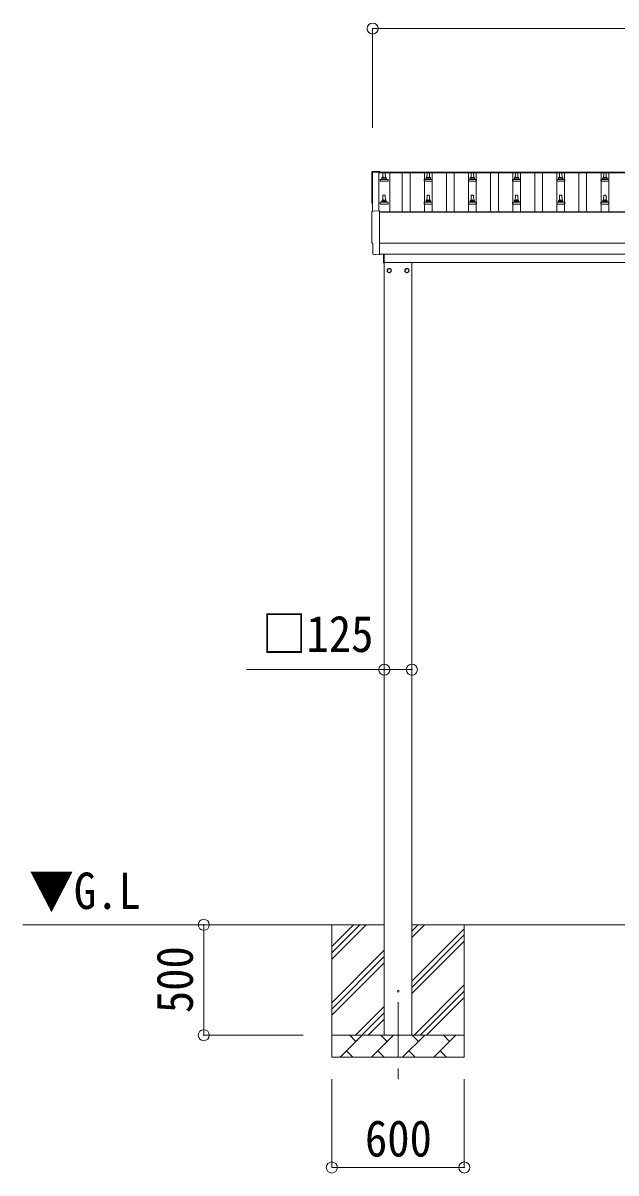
# Model space of a CAD drawing. Units: millimetres at full size, sheet at 1:50. Extents: x -14053 to 14053, y -9700 to 9700.
# Drawn here: x -8584 to -5899, y -5465 to -257 of the extents above; entities that cross this region are included whole.
import ezdxf
from ezdxf.enums import TextEntityAlignment as Align

# ---------------------------------------------------------------- set-up
doc = ezdxf.new("R2010")
doc.units = ezdxf.units.MM
doc.header["$LTSCALE"] = 50
doc.header["$PDMODE"] = 32
doc.header["$PDSIZE"] = 50
doc.linetypes.add('CHAIN1', pattern=[8, 5, -1, 1, -1])
for name, color, linetype, lineweight in [('0-1_Defpoints', 7, 'CHAIN1', 9), ('0-2_TEXT1', 4, 'Continuous', 9), ('0-3_SHAPE', 7, 'Continuous', 9), ('0-5_ELV2', 5, 'Continuous', 5), ('0-7_PARTS2', 7, 'Continuous', 9), ('0-8_TABLE1', 6, 'Continuous', 9)]:
    doc.layers.add(name, color=color, linetype=linetype, lineweight=lineweight)
doc.styles.add('ＭＳ ゴシック', font='')
doc.styles.get('ＭＳ ゴシック').set_extended_font_data('MS Gothic')

msp = doc.modelspace()

# ---------------------------------------------------------------- linework, layer by layer
at = {"layer": '0-1_Defpoints'}
msp.add_line((-6885.46, -4691.27), (-6885.46, -5040.27), dxfattribs=at)
at = {"layer": '0-2_TEXT1'}
for p, q in [((-7001.53, -929.76), (-6969.96, -928.11)), ((-7000.96, -933.13), (-6971.96, -933.13)), ((-7000.96, -1109.16), (-7000.96, -933.13)), ((-6971.96, -932.16), (-3925.96, -932.16)), ((-6971.96, -932.16), (-6971.96, -1107.65)), ((-6971.96, -935.75), (-3925.96, -935.75)), ((-6969.96, -928.11), (-6969.96, -932.16)), ((-6969.96, -1111.77), (-3927.96, -1111.77)), ((-6969.96, -1113.66), (-3927.96, -1113.66)), ((-6999.35, -1256.02), (-6999.95, -1256.02)), ((-6999.35, -1303.05), (-6999.35, -1256.02)), ((-3927.96, -1253.55), (-6969.96, -1253.55)), ((-6989.59, -1306.4), (-6996.51, -1306.04)), ((-6988.85, -1306.12), (-6988.18, -1305.49)), ((-6988.18, -1305.49), (-6969.96, -1306.4)), ((-6969.96, -1303.37), (-3927.96, -1303.37)), ((-6948.96, -1303.47), (-6948.96, -1343.77)), ((-6948.96, -1341.27), (-4052.96, -1341.27)), ((-6947.96, -4841.27), (-6947.96, -1341.27)), ((-6822.96, -1341.27), (-6822.96, -4841.27)), ((-6925.46, -1368.46), (-6933.96, -1373.37)), ((-6933.96, -1373.37), (-6933.96, -1383.18)), ((-6933.96, -1383.18), (-6925.46, -1388.09)), ((-6916.96, -1373.37), (-6925.46, -1368.46)), ((-6925.46, -1388.09), (-6916.96, -1383.18)), ((-6916.96, -1383.18), (-6916.96, -1373.37)), ((-6916.86, -1378.02), (-6916.96, -1378.02)), ((-6916.86, -1378.52), (-6916.96, -1378.52)), ((-6854.05, -1378.02), (-6853.95, -1378.02)), ((-6854.05, -1378.52), (-6853.95, -1378.52)), ((-6853.96, -1373.37), (-6845.46, -1368.46)), ((-6853.96, -1383.18), (-6853.96, -1373.37)), ((-6845.46, -1388.09), (-6853.96, -1383.18)), ((-6845.46, -1368.46), (-6836.96, -1373.37)), ((-6836.96, -1383.18), (-6845.46, -1388.09)), ((-6836.96, -1373.37), (-6836.96, -1383.18))]:
    msp.add_line(p, q, dxfattribs=at)
for points in [[(-7001.53, -1109.19), (-6969.96, -1107.54), (-6969.96, -1306.4)], [(-6948.96, -1343.77), (-6950.96, -1343.77), (-6950.96, -1303.47)]]:
    msp.add_lwpolyline(points, dxfattribs=at)
for centre, radius in [((-6925.46, -1378.27), 10), ((-6925.46, -1378.27), 8.5), ((-6845.46, -1378.27), 10), ((-6845.46, -1378.27), 8.5), ((-6885.46, -4641.27), 4.5)]:
    msp.add_circle(centre, radius, dxfattribs=at)
for centre, start, end in [((-6925.46, -1378.27), 171.25399, 188.74601), ((-6925.46, -1378.27), 111.25399, 128.74601), ((-6925.46, -1378.27), 231.25399, 248.74601), ((-6925.46, -1378.27), 51.25399, 68.74601), ((-6925.46, -1378.27), 291.25399, 308.74601), ((-6925.46, -1378.27), 1.66581, 8.74601), ((-6925.46, -1378.27), 351.25399, 358.33419), ((-6845.46, -1378.27), 171.25399, 178.33419), ((-6845.46, -1378.27), 181.66581, 188.74601), ((-6845.46, -1378.27), 111.25399, 128.74601), ((-6845.46, -1378.27), 231.25399, 248.74601), ((-6845.46, -1378.27), 51.25399, 68.74601), ((-6845.46, -1378.27), 291.25399, 308.74601), ((-6845.46, -1378.27), 351.25399, 8.74601)]:
    msp.add_arc(centre, 8.6, start, end, dxfattribs=at)
for centre, major_axis, ratio, start_param, end_param in [((-7001.37, -932.76), (-3, 0), 0.99863, 4.7647489, 6.2979817), ((-11767.23, -1003.18), (4763.38, 0), 0.99863, 6.2686928, 6.2979817), ((-6999.95, -1072.18), (-4.41, 0), 0.99863, 6.2686928, 7.6252171), ((-7001.37, -1112.19), (-3, 0), 0.99863, 4.7647489, 6.2979817), ((-11767.23, -1182.62), (4763.38, 0), 0.99863, 6.2686928, 6.2979817), ((-6999.95, -1251.62), (-4.41, 0), 0.99863, 6.2686928, 7.8539816), ((-6996.34, -1303.04), (-2.18, -2.07), 0.9974, 5.5252311, 7.0411395), ((-6989.54, -1305.4), (-0.727, -0.69), 0.9974, 0.7579542, 1.5707963)]:
    msp.add_ellipse(centre, major_axis=major_axis, ratio=ratio, start_param=start_param, end_param=end_param, dxfattribs=at)
at = {"layer": '0-3_SHAPE'}
for p, q in [((-6947.96, -4341.27), (-8584.16, -4341.27)), ((-7185.46, -4341.27), (-7185.46, -4941.27)), ((-7185.46, -4439.76), (-7086.98, -4341.27)), ((-7185.46, -4496.33), (-7030.41, -4341.27)), ((-7185.46, -4468.04), (-7058.69, -4341.27)), ((-4074.96, -4341.27), (-6822.96, -4341.27)), ((-6822.96, -4398.38), (-6765.85, -4341.27)), ((-6822.96, -4370.1), (-6794.13, -4341.27)), ((-6822.96, -4596.37), (-6585.46, -4358.87)), ((-6585.46, -4341.27), (-6585.46, -4941.27)), ((-6822.96, -4624.66), (-6585.46, -4387.16)), ((-6822.96, -4652.94), (-6585.46, -4415.44)), ((-7185.46, -4694.31), (-6947.96, -4456.81)), ((-7185.46, -4722.6), (-6947.96, -4485.1)), ((-7185.46, -4750.88), (-6947.96, -4513.38)), ((-6813.3, -4841.27), (-6585.46, -4613.43)), ((-6785.02, -4841.27), (-6585.46, -4641.72)), ((-6756.73, -4841.27), (-6585.46, -4670)), ((-7077.86, -4841.27), (-6947.96, -4711.37)), ((-7049.58, -4841.27), (-6947.96, -4739.66)), ((-7021.29, -4841.27), (-6947.96, -4767.94)), ((-7185.46, -4841.27), (-6585.46, -4841.27)), ((-7147.59, -4941.27), (-7047.59, -4841.27)), ((-7076.14, -4869.83), (-7104.7, -4841.27)), ((-7006.17, -4941.27), (-6906.17, -4841.27)), ((-6934.72, -4869.83), (-6963.28, -4841.27)), ((-6864.75, -4941.27), (-6764.75, -4841.27)), ((-6793.3, -4869.83), (-6821.85, -4841.27)), ((-6723.33, -4941.27), (-6623.33, -4841.27)), ((-6651.88, -4869.83), (-6680.43, -4841.27)), ((-6585.46, -4941.27), (-7185.46, -4941.27)), ((-7119.04, -4912.72), (-7090.48, -4941.27)), ((-6977.62, -4912.72), (-6949.06, -4941.27)), ((-6836.19, -4912.72), (-6807.64, -4941.27)), ((-6694.77, -4912.72), (-6666.22, -4941.27))]:
    msp.add_line(p, q, dxfattribs=at)
at = {"layer": '0-5_ELV2'}
for p, q in [((-6954.96, -958.68), (-6954.23, -935.16)), ((-6953.23, -934.18), (-6944.68, -934.18)), ((-6943.68, -935.16), (-6942.96, -958.68)), ((-6754.96, -958.68), (-6754.23, -935.16)), ((-6753.23, -934.18), (-6744.68, -934.18)), ((-6743.68, -935.16), (-6742.96, -958.68)), ((-6554.96, -958.68), (-6554.23, -935.16)), ((-6553.23, -934.18), (-6544.68, -934.18)), ((-6543.68, -935.16), (-6542.96, -958.68)), ((-6354.96, -958.68), (-6354.23, -935.16)), ((-6353.23, -934.18), (-6344.68, -934.18)), ((-6343.68, -935.16), (-6342.96, -958.68)), ((-6154.96, -958.68), (-6154.23, -935.16)), ((-6153.23, -934.18), (-6144.68, -934.18)), ((-6143.68, -935.16), (-6142.96, -958.68)), ((-5954.96, -958.68), (-5954.23, -935.16)), ((-5953.23, -934.18), (-5944.68, -934.18)), ((-5943.68, -935.16), (-5942.96, -958.68)), ((-6967.21, -974.18), (-6967.21, -966.47)), ((-6930.71, -974.18), (-6967.21, -974.18)), ((-6966.83, -965.68), (-6931.09, -965.68)), ((-6966.44, -965.49), (-6959.72, -963.87)), ((-6959.34, -963.68), (-6938.58, -963.68)), ((-6958.96, -962.89), (-6958.96, -958.68)), ((-6957.96, -958.68), (-6939.96, -958.68)), ((-6938.96, -962.89), (-6938.96, -958.68)), ((-6931.47, -965.49), (-6938.19, -963.87)), ((-6930.71, -974.18), (-6930.71, -966.47)), ((-6767.21, -974.18), (-6767.21, -966.47)), ((-6730.71, -974.18), (-6767.21, -974.18)), ((-6766.83, -965.68), (-6731.09, -965.68)), ((-6766.44, -965.49), (-6759.72, -963.87)), ((-6759.34, -963.68), (-6738.58, -963.68)), ((-6758.96, -962.89), (-6758.96, -958.68)), ((-6757.96, -958.68), (-6739.96, -958.68)), ((-6738.96, -962.89), (-6738.96, -958.68)), ((-6731.47, -965.49), (-6738.19, -963.87)), ((-6730.71, -974.18), (-6730.71, -966.47)), ((-6567.21, -974.18), (-6567.21, -966.47)), ((-6530.71, -974.18), (-6567.21, -974.18)), ((-6566.83, -965.68), (-6531.09, -965.68)), ((-6566.44, -965.49), (-6559.72, -963.87)), ((-6559.34, -963.68), (-6538.58, -963.68)), ((-6558.96, -962.89), (-6558.96, -958.68)), ((-6557.96, -958.68), (-6539.96, -958.68)), ((-6538.96, -962.89), (-6538.96, -958.68)), ((-6531.47, -965.49), (-6538.19, -963.87)), ((-6530.71, -974.18), (-6530.71, -966.47)), ((-6367.21, -974.18), (-6367.21, -966.47)), ((-6330.71, -974.18), (-6367.21, -974.18)), ((-6366.83, -965.68), (-6331.09, -965.68)), ((-6366.44, -965.49), (-6359.72, -963.87)), ((-6359.34, -963.68), (-6338.58, -963.68)), ((-6358.96, -962.89), (-6358.96, -958.68)), ((-6357.96, -958.68), (-6339.96, -958.68)), ((-6338.96, -962.89), (-6338.96, -958.68)), ((-6331.47, -965.49), (-6338.19, -963.87)), ((-6330.71, -974.18), (-6330.71, -966.47)), ((-6167.21, -974.18), (-6167.21, -966.47)), ((-6130.71, -974.18), (-6167.21, -974.18)), ((-6166.83, -965.68), (-6131.09, -965.68)), ((-6166.44, -965.49), (-6159.72, -963.87)), ((-6159.34, -963.68), (-6138.58, -963.68)), ((-6158.96, -962.89), (-6158.96, -958.68)), ((-6157.96, -958.68), (-6139.96, -958.68)), ((-6138.96, -962.89), (-6138.96, -958.68)), ((-6131.47, -965.49), (-6138.19, -963.87)), ((-6130.71, -974.18), (-6130.71, -966.47)), ((-5967.21, -974.18), (-5967.21, -966.47)), ((-5930.71, -974.18), (-5967.21, -974.18)), ((-5966.83, -965.68), (-5931.09, -965.68)), ((-5966.44, -965.49), (-5959.72, -963.87)), ((-5959.34, -963.68), (-5938.58, -963.68)), ((-5958.96, -962.89), (-5958.96, -958.68)), ((-5957.96, -958.68), (-5939.96, -958.68)), ((-5938.96, -962.89), (-5938.96, -958.68)), ((-5931.47, -965.49), (-5938.19, -963.87)), ((-5930.71, -974.18), (-5930.71, -966.47)), ((-6954.96, -1062.01), (-6954.23, -1038.49)), ((-6953.23, -1037.51), (-6944.68, -1037.51)), ((-6943.68, -1038.49), (-6942.96, -1062.01)), ((-6754.96, -1062.01), (-6754.23, -1038.49)), ((-6753.23, -1037.51), (-6744.68, -1037.51)), ((-6743.68, -1038.49), (-6742.96, -1062.01)), ((-6554.96, -1062.01), (-6554.23, -1038.49)), ((-6553.23, -1037.51), (-6544.68, -1037.51)), ((-6543.68, -1038.49), (-6542.96, -1062.01)), ((-6354.96, -1062.01), (-6354.23, -1038.49)), ((-6353.23, -1037.51), (-6344.68, -1037.51)), ((-6343.68, -1038.49), (-6342.96, -1062.01)), ((-6154.96, -1062.01), (-6154.23, -1038.49)), ((-6153.23, -1037.51), (-6144.68, -1037.51)), ((-6143.68, -1038.49), (-6142.96, -1062.01)), ((-5954.96, -1062.01), (-5954.23, -1038.49)), ((-5953.23, -1037.51), (-5944.68, -1037.51)), ((-5943.68, -1038.49), (-5942.96, -1062.01)), ((-6967.21, -1077.51), (-6967.21, -1069.8)), ((-6930.71, -1077.51), (-6967.21, -1077.51)), ((-6966.83, -1069.01), (-6931.09, -1069.01)), ((-6966.44, -1068.83), (-6959.72, -1067.2)), ((-6959.34, -1067.01), (-6938.58, -1067.01)), ((-6958.96, -1066.23), (-6958.96, -1062.01)), ((-6957.96, -1062.01), (-6939.96, -1062.01)), ((-6938.96, -1066.23), (-6938.96, -1062.01)), ((-6931.47, -1068.83), (-6938.19, -1067.2)), ((-6930.71, -1077.51), (-6930.71, -1069.8)), ((-6767.21, -1077.51), (-6767.21, -1069.8)), ((-6730.71, -1077.51), (-6767.21, -1077.51)), ((-6766.83, -1069.01), (-6731.09, -1069.01)), ((-6766.44, -1068.83), (-6759.72, -1067.2)), ((-6759.34, -1067.01), (-6738.58, -1067.01)), ((-6758.96, -1066.23), (-6758.96, -1062.01)), ((-6757.96, -1062.01), (-6739.96, -1062.01)), ((-6738.96, -1066.23), (-6738.96, -1062.01)), ((-6731.47, -1068.83), (-6738.19, -1067.2)), ((-6730.71, -1077.51), (-6730.71, -1069.8)), ((-6567.21, -1077.51), (-6567.21, -1069.8)), ((-6530.71, -1077.51), (-6567.21, -1077.51)), ((-6566.83, -1069.01), (-6531.09, -1069.01)), ((-6566.44, -1068.83), (-6559.72, -1067.2)), ((-6559.34, -1067.01), (-6538.58, -1067.01)), ((-6558.96, -1066.23), (-6558.96, -1062.01)), ((-6557.96, -1062.01), (-6539.96, -1062.01)), ((-6538.96, -1066.23), (-6538.96, -1062.01)), ((-6531.47, -1068.83), (-6538.19, -1067.2)), ((-6530.71, -1077.51), (-6530.71, -1069.8)), ((-6367.21, -1077.51), (-6367.21, -1069.8)), ((-6330.71, -1077.51), (-6367.21, -1077.51)), ((-6366.83, -1069.01), (-6331.09, -1069.01)), ((-6366.44, -1068.83), (-6359.72, -1067.2)), ((-6359.34, -1067.01), (-6338.58, -1067.01)), ((-6358.96, -1066.23), (-6358.96, -1062.01)), ((-6357.96, -1062.01), (-6339.96, -1062.01)), ((-6338.96, -1066.23), (-6338.96, -1062.01)), ((-6331.47, -1068.83), (-6338.19, -1067.2)), ((-6330.71, -1077.51), (-6330.71, -1069.8)), ((-6167.21, -1077.51), (-6167.21, -1069.8)), ((-6130.71, -1077.51), (-6167.21, -1077.51)), ((-6166.83, -1069.01), (-6131.09, -1069.01)), ((-6166.44, -1068.83), (-6159.72, -1067.2)), ((-6159.34, -1067.01), (-6138.58, -1067.01)), ((-6158.96, -1066.23), (-6158.96, -1062.01)), ((-6157.96, -1062.01), (-6139.96, -1062.01)), ((-6138.96, -1066.23), (-6138.96, -1062.01)), ((-6131.47, -1068.83), (-6138.19, -1067.2)), ((-6130.71, -1077.51), (-6130.71, -1069.8)), ((-5967.21, -1077.51), (-5967.21, -1069.8)), ((-5930.71, -1077.51), (-5967.21, -1077.51)), ((-5966.83, -1069.01), (-5931.09, -1069.01)), ((-5966.44, -1068.83), (-5959.72, -1067.2)), ((-5959.34, -1067.01), (-5938.58, -1067.01)), ((-5958.96, -1066.23), (-5958.96, -1062.01)), ((-5957.96, -1062.01), (-5939.96, -1062.01)), ((-5938.96, -1066.23), (-5938.96, -1062.01)), ((-5931.47, -1068.83), (-5938.19, -1067.2)), ((-5930.71, -1077.51), (-5930.71, -1069.8))]:
    msp.add_line(p, q, dxfattribs=at)
at = {"layer": '0-5_ELV2', "color": 4, "lineweight": 9}
for p, q in [((-6922.46, -935.75), (-6922.46, -1111.77)), ((-6866.46, -1111.77), (-6866.46, -935.75)), ((-6831.46, -1111.77), (-6831.46, -935.75)), ((-6766.46, -1111.77), (-6766.46, -935.75)), ((-6731.46, -1111.77), (-6731.46, -935.75)), ((-6666.46, -1111.77), (-6666.46, -935.75)), ((-6631.46, -1111.77), (-6631.46, -935.75)), ((-6566.46, -1111.77), (-6566.46, -935.75)), ((-6531.46, -1111.77), (-6531.46, -935.75)), ((-6466.46, -1111.77), (-6466.46, -935.75)), ((-6431.46, -1111.77), (-6431.46, -935.75)), ((-6366.46, -1111.77), (-6366.46, -935.75)), ((-6331.46, -1111.77), (-6331.46, -935.75)), ((-6266.46, -1111.77), (-6266.46, -935.75)), ((-6231.46, -1111.77), (-6231.46, -935.75)), ((-6166.46, -1111.77), (-6166.46, -935.75)), ((-6131.46, -1111.77), (-6131.46, -935.75)), ((-6066.46, -1111.77), (-6066.46, -935.75)), ((-6031.46, -1111.77), (-6031.46, -935.75)), ((-5966.46, -1111.77), (-5966.46, -935.75)), ((-5931.46, -1111.77), (-5931.46, -935.75))]:
    msp.add_line(p, q, dxfattribs=at)
at = {"layer": '0-5_ELV2'}
for centre, radius, start, end in [((-6953.23, -935.18), 1, 90, 178.60509), ((-6944.68, -935.18), 1, 1.39491, 90), ((-6753.23, -935.18), 1, 90, 178.60509), ((-6744.68, -935.18), 1, 1.39491, 90), ((-6553.23, -935.18), 1, 90, 178.60509), ((-6544.68, -935.18), 1, 1.39491, 90), ((-6353.23, -935.18), 1, 90, 178.60509), ((-6344.68, -935.18), 1, 1.39491, 90), ((-6153.23, -935.18), 1, 90, 178.60509), ((-6144.68, -935.18), 1, 1.39491, 90), ((-5953.23, -935.18), 1, 90, 178.60509), ((-5944.68, -935.18), 1, 1.39491, 90), ((-6966.21, -966.47), 1, 103.62699, 180), ((-6959.96, -962.89), 1, 283.62699, 0), ((-6954.87, -959.31), 4.13, 90, 171.17633), ((-6957.96, -959.68), 1, 90, 180), ((-6945.62, -958.68), 4.83, 133.60282, 180), ((-6952.29, -958.68), 4.83, 0, 46.39718), ((-6943.04, -959.31), 4.13, 8.82367, 90), ((-6939.96, -959.68), 1, 0, 90), ((-6937.96, -962.89), 1, 180, 256.37301), ((-6931.71, -966.47), 1, 0, 76.37301), ((-6766.21, -966.47), 1, 103.62699, 180), ((-6759.96, -962.89), 1, 283.62699, 0), ((-6754.87, -959.31), 4.13, 90, 171.17633), ((-6757.96, -959.68), 1, 90, 180), ((-6745.62, -958.68), 4.83, 133.60282, 180), ((-6752.29, -958.68), 4.83, 0, 46.39718), ((-6743.04, -959.31), 4.13, 8.82367, 90), ((-6739.96, -959.68), 1, 0, 90), ((-6737.96, -962.89), 1, 180, 256.37301), ((-6731.71, -966.47), 1, 0, 76.37301), ((-6566.21, -966.47), 1, 103.62699, 180), ((-6559.96, -962.89), 1, 283.62699, 0), ((-6554.87, -959.31), 4.13, 90, 171.17633), ((-6557.96, -959.68), 1, 90, 180), ((-6545.62, -958.68), 4.83, 133.60282, 180), ((-6552.29, -958.68), 4.83, 0, 46.39718), ((-6543.04, -959.31), 4.13, 8.82367, 90), ((-6539.96, -959.68), 1, 0, 90), ((-6537.96, -962.89), 1, 180, 256.37301), ((-6531.71, -966.47), 1, 0, 76.37301), ((-6366.21, -966.47), 1, 103.62699, 180), ((-6359.96, -962.89), 1, 283.62699, 0), ((-6354.87, -959.31), 4.13, 90, 171.17633), ((-6357.96, -959.68), 1, 90, 180), ((-6345.62, -958.68), 4.83, 133.60282, 180), ((-6352.29, -958.68), 4.83, 0, 46.39718), ((-6343.04, -959.31), 4.13, 8.82367, 90), ((-6339.96, -959.68), 1, 0, 90), ((-6337.96, -962.89), 1, 180, 256.37301), ((-6331.71, -966.47), 1, 0, 76.37301), ((-6166.21, -966.47), 1, 103.62699, 180), ((-6159.96, -962.89), 1, 283.62699, 0), ((-6154.87, -959.31), 4.13, 90, 171.17633), ((-6157.96, -959.68), 1, 90, 180), ((-6145.62, -958.68), 4.83, 133.60282, 180), ((-6152.29, -958.68), 4.83, 0, 46.39718), ((-6143.04, -959.31), 4.13, 8.82367, 90), ((-6139.96, -959.68), 1, 0, 90), ((-6137.96, -962.89), 1, 180, 256.37301), ((-6131.71, -966.47), 1, 0, 76.37301), ((-5966.21, -966.47), 1, 103.62699, 180), ((-5959.96, -962.89), 1, 283.62699, 0), ((-5954.87, -959.31), 4.13, 90, 171.17633), ((-5957.96, -959.68), 1, 90, 180), ((-5945.62, -958.68), 4.83, 133.60282, 180), ((-5952.29, -958.68), 4.83, 0, 46.39718), ((-5943.04, -959.31), 4.13, 8.82367, 90), ((-5939.96, -959.68), 1, 0, 90), ((-5937.96, -962.89), 1, 180, 256.37301), ((-5931.71, -966.47), 1, 0, 76.37301), ((-6953.23, -1038.51), 1, 90, 178.60509), ((-6944.68, -1038.51), 1, 1.39491, 90), ((-6753.23, -1038.51), 1, 90, 178.60509), ((-6744.68, -1038.51), 1, 1.39491, 90), ((-6553.23, -1038.51), 1, 90, 178.60509), ((-6544.68, -1038.51), 1, 1.39491, 90), ((-6353.23, -1038.51), 1, 90, 178.60509), ((-6344.68, -1038.51), 1, 1.39491, 90), ((-6153.23, -1038.51), 1, 90, 178.60509), ((-6144.68, -1038.51), 1, 1.39491, 90), ((-5953.23, -1038.51), 1, 90, 178.60509), ((-5944.68, -1038.51), 1, 1.39491, 90), ((-6966.21, -1069.8), 1, 103.62699, 180), ((-6959.96, -1066.23), 1, 283.62699, 0), ((-6954.87, -1062.65), 4.13, 90, 171.17633), ((-6957.96, -1063.01), 1, 90, 180), ((-6945.62, -1062.01), 4.83, 133.60282, 180), ((-6952.29, -1062.01), 4.83, 0, 46.39718), ((-6943.04, -1062.65), 4.13, 8.82367, 90), ((-6939.96, -1063.01), 1, 0, 90), ((-6937.96, -1066.23), 1, 180, 256.37301), ((-6931.71, -1069.8), 1, 0, 76.37301), ((-6766.21, -1069.8), 1, 103.62699, 180), ((-6759.96, -1066.23), 1, 283.62699, 0), ((-6754.87, -1062.65), 4.13, 90, 171.17633), ((-6757.96, -1063.01), 1, 90, 180), ((-6745.62, -1062.01), 4.83, 133.60282, 180), ((-6752.29, -1062.01), 4.83, 0, 46.39718), ((-6743.04, -1062.65), 4.13, 8.82367, 90), ((-6739.96, -1063.01), 1, 0, 90), ((-6737.96, -1066.23), 1, 180, 256.37301), ((-6731.71, -1069.8), 1, 0, 76.37301), ((-6566.21, -1069.8), 1, 103.62699, 180), ((-6559.96, -1066.23), 1, 283.62699, 0), ((-6554.87, -1062.65), 4.13, 90, 171.17633), ((-6557.96, -1063.01), 1, 90, 180), ((-6545.62, -1062.01), 4.83, 133.60282, 180), ((-6552.29, -1062.01), 4.83, 0, 46.39718), ((-6543.04, -1062.65), 4.13, 8.82367, 90), ((-6539.96, -1063.01), 1, 0, 90), ((-6537.96, -1066.23), 1, 180, 256.37301), ((-6531.71, -1069.8), 1, 0, 76.37301), ((-6366.21, -1069.8), 1, 103.62699, 180), ((-6359.96, -1066.23), 1, 283.62699, 0), ((-6354.87, -1062.65), 4.13, 90, 171.17633), ((-6357.96, -1063.01), 1, 90, 180), ((-6345.62, -1062.01), 4.83, 133.60282, 180), ((-6352.29, -1062.01), 4.83, 0, 46.39718), ((-6343.04, -1062.65), 4.13, 8.82367, 90), ((-6339.96, -1063.01), 1, 0, 90), ((-6337.96, -1066.23), 1, 180, 256.37301), ((-6331.71, -1069.8), 1, 0, 76.37301), ((-6166.21, -1069.8), 1, 103.62699, 180), ((-6159.96, -1066.23), 1, 283.62699, 0), ((-6154.87, -1062.65), 4.13, 90, 171.17633), ((-6157.96, -1063.01), 1, 90, 180), ((-6145.62, -1062.01), 4.83, 133.60282, 180), ((-6152.29, -1062.01), 4.83, 0, 46.39718), ((-6143.04, -1062.65), 4.13, 8.82367, 90), ((-6139.96, -1063.01), 1, 0, 90), ((-6137.96, -1066.23), 1, 180, 256.37301), ((-6131.71, -1069.8), 1, 0, 76.37301), ((-5966.21, -1069.8), 1, 103.62699, 180), ((-5959.96, -1066.23), 1, 283.62699, 0), ((-5954.87, -1062.65), 4.13, 90, 171.17633), ((-5957.96, -1063.01), 1, 90, 180), ((-5945.62, -1062.01), 4.83, 133.60282, 180), ((-5952.29, -1062.01), 4.83, 0, 46.39718), ((-5943.04, -1062.65), 4.13, 8.82367, 90), ((-5939.96, -1063.01), 1, 0, 90), ((-5937.96, -1066.23), 1, 180, 256.37301), ((-5931.71, -1069.8), 1, 0, 76.37301)]:
    msp.add_arc(centre, radius, start, end, dxfattribs=at)
at = {"layer": '0-8_TABLE1'}
for p, q in [((-3896.96, -282.16), (-7000.96, -282.16)), ((-7000.96, -282.16), (-7000.96, -732.16)), ((-7765.46, -4341.27), (-7315.46, -4341.27)), ((-7765.46, -4841.27), (-7765.46, -4341.27)), ((-7765.46, -4841.27), (-7315.46, -4841.27)), ((-7185.46, -5440.27), (-7185.46, -5040.27)), ((-6585.46, -5440.27), (-6585.46, -5040.27)), ((-7185.46, -5440.27), (-6585.46, -5440.27))]:
    msp.add_line(p, q, dxfattribs=at)
msp.add_lwpolyline([(-6822.96, -3185.6), (-6947.96, -3185.6), (-7572.53, -3185.6)], dxfattribs=at)
for p in [(-7000.96, -282.16), (-6947.96, -3185.6), (-6822.96, -3185.6), (-7765.46, -4341.27), (-7765.46, -4841.27), (-7185.46, -5440.27), (-6585.46, -5440.27)]:
    msp.add_point(p, dxfattribs=at)

# ---------------------------------------------------------------- texts
at = {"layer": '0-7_PARTS2', "style": 'ＭＳ ゴシック', "width": 0.9}
msp.add_text('▼G.L', height=165, dxfattribs=at).set_placement((-8556.44, -4319.06), align=Align.BOTTOM_LEFT)
at = {"layer": '0-8_TABLE1', "color": 7, "style": 'ＭＳ ゴシック', "width": 0.9}
for s, p in [('□125', (-7502.78, -3155.24)), ('600', (-7035.46, -5440.27))]:
    msp.add_text(s, height=165, dxfattribs=at).set_placement(p, align=Align.BOTTOM_LEFT)
msp.add_text('500', height=165, rotation=90, dxfattribs=at).set_placement((-7765.46, -4741.27), align=Align.BOTTOM_LEFT)

doc.saveas('drawing.dxf')
